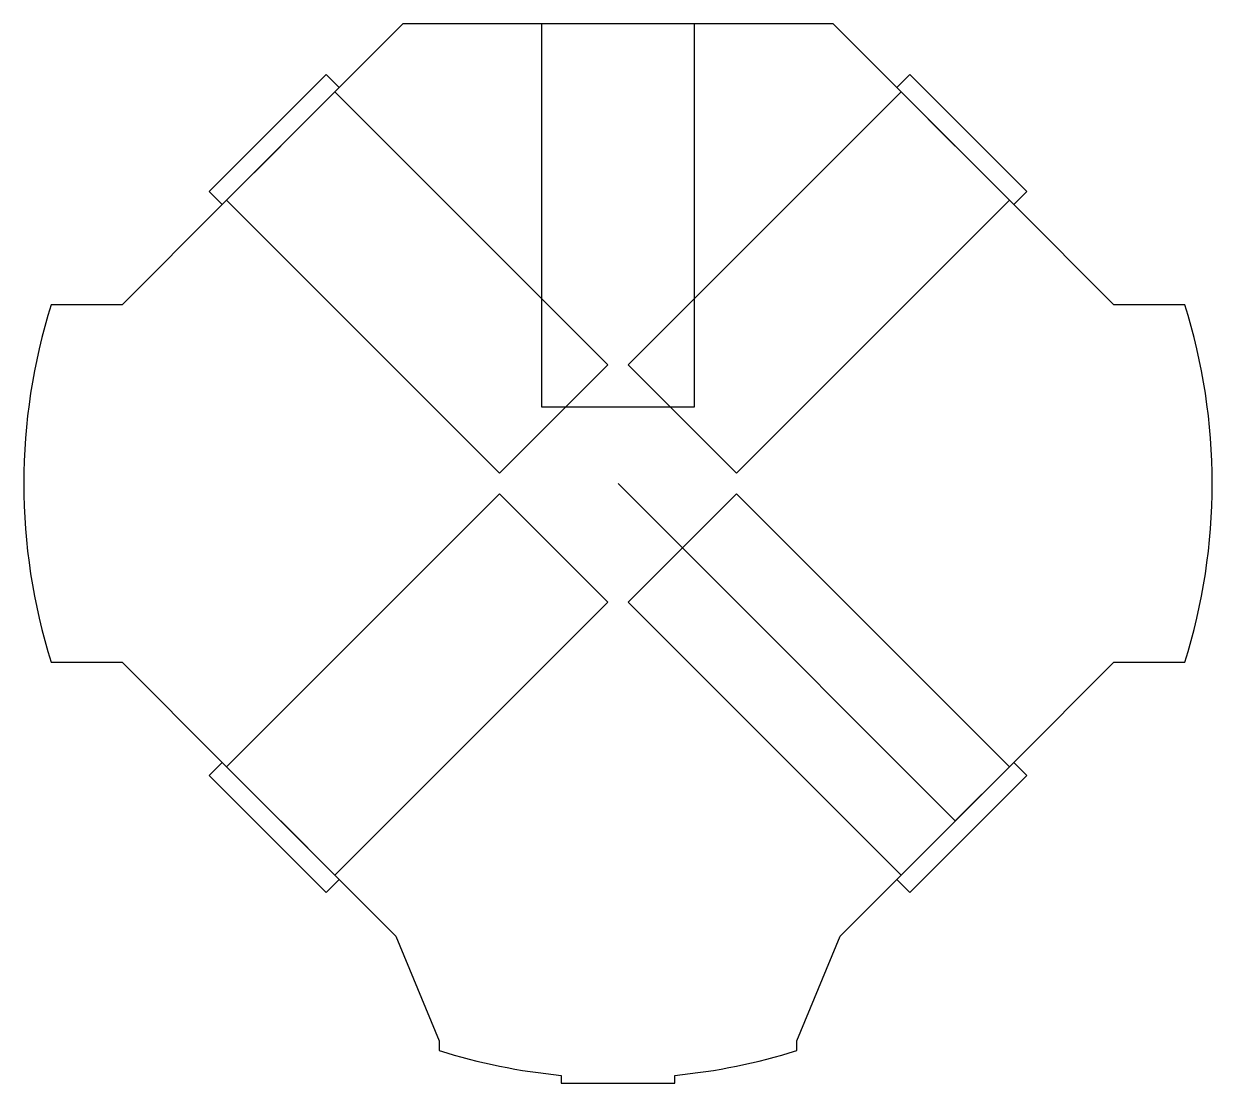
# Model space of a CAD drawing. Header units: millimetres. Extents: x -97 to 97, y -98 to 75.
import ezdxf

# ---------------------------------------------------------------- set-up
doc = ezdxf.new("R2010")
doc.units = ezdxf.units.MM
doc.layers.get('0').update_dxf_attribs({"linetype": 'CONTINUOUS'})

msp = doc.modelspace()

# ---------------------------------------------------------------- linework, layer by layer
for p, q in [((12.5, 75), (-12.5, 75)), ((-64.59, 45.5), (-45.5, 64.59)), ((64.59, 45.5), (45.5, 64.59)), ((-63.89, 46.21), (-46.21, 63.89)), ((55.05, 55.05), (46.21, 63.89)), ((46.21, 63.89), (63.89, 46.21)), ((-55.05, 55.05), (-63.89, 46.21)), ((0, 0), (11, -11)), ((11, -11), (55.05, -55.05)), ((-45.5, -64.59), (-64.59, -45.5)), ((-46.21, -63.89), (-63.89, -46.21)), ((64.59, -45.5), (45.5, -64.59)), ((55.05, -55.05), (63.89, -46.21)), ((-55.05, -55.05), (-46.21, -63.89))]:
    msp.add_line(p, q)
msp.add_lwpolyline([(-45.5, 64.59), (-47.62, 66.72), (-66.72, 47.62), (-64.59, 45.5), (-80.93, 29.17), (-92.51, 29.17, 0.153913), (-92.51, -29.17), (-80.93, -29.17), (-64.59, -45.5), (-66.72, -47.62), (-47.62, -66.72), (-45.5, -64.59), (-36.24, -73.86), (-29.17, -90.93), (-29.17, -92.51, 0.052516), (-9.26, -96.56), (-9.26, -97.84), (9.26, -97.84), (9.26, -96.56, 0.052516), (29.17, -92.51), (29.17, -90.93), (36.24, -73.86), (45.5, -64.59), (47.62, -66.72), (66.72, -47.62), (64.59, -45.5), (80.93, -29.17), (92.51, -29.17, 0.153913), (92.51, 29.17), (80.93, 29.17), (64.59, 45.5), (66.72, 47.62), (47.62, 66.72), (45.5, 64.59), (35.1, 75), (-35.1, 75)], format="xyb", close=True)
for points in [[(0, 75), (-12.5, 75), (-12.5, 12.5), (12.5, 12.5), (12.5, 75)], [(-63.89, 46.21), (-19.34, 1.66), (-1.66, 19.34), (-46.21, 63.89)], [(46.21, 63.89), (1.66, 19.34), (19.34, 1.66), (63.89, 46.21)], [(-46.21, -63.89), (-1.66, -19.34), (-19.34, -1.66), (-63.89, -46.21)], [(63.89, -46.21), (19.34, -1.66), (1.66, -19.34), (46.21, -63.89)], [(63.89, -46.21), (46.21, -63.89)]]:
    msp.add_lwpolyline(points, close=True)

doc.saveas('drawing.dxf')
